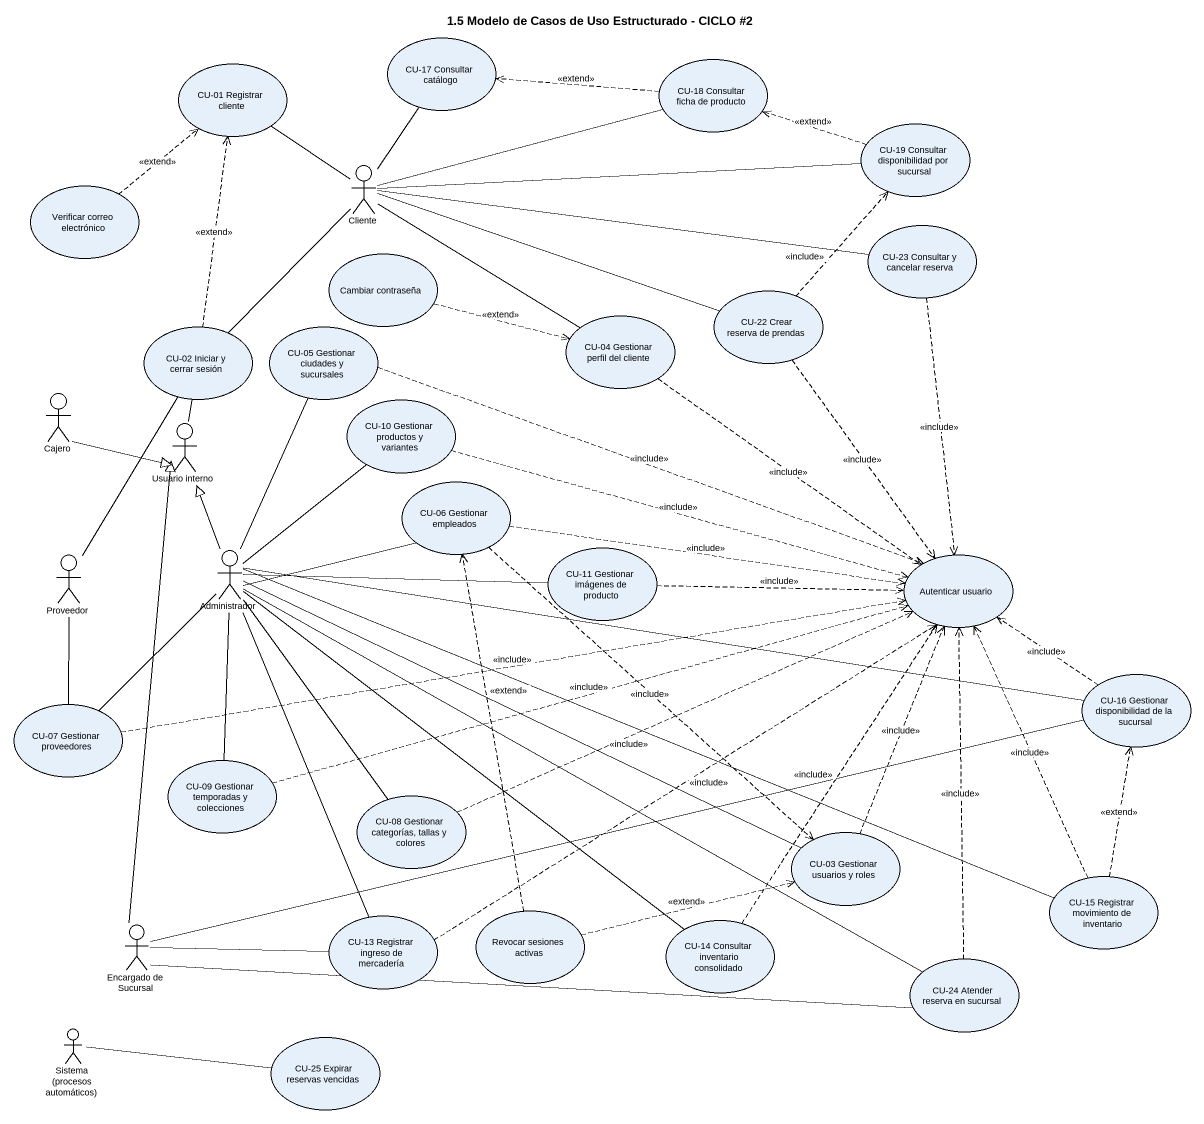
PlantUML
@startuml
title 1.5 Modelo de Casos de Uso Estructurado - CICLO #2
usecase "CU-17 Consultar catálogo" as CU_17_Consultar_catálogo
usecase "CU-01 Registrar cliente" as CU_01_Registrar_cliente
usecase "CU-18 Consultar ficha de producto" as CU_18_Consultar_ficha_de
usecase "CU-19 Consultar disponibilidad por sucursal" as CU_19_Consultar
usecase "Verificar correo electrónico" as Verificar_correo_electrónico
actor Cliente
usecase "CU-23 Consultar y cancelar reserva" as CU_23_Consultar_y_cancelar
usecase "Cambiar contraseña" as Cambiar_contraseña
usecase "CU-22 Crear reserva de prendas" as CU_22_Crear_reserva_de
usecase "CU-02 Iniciar y cerrar sesión" as CU_02_Iniciar_y_cerrar
usecase "CU-05 Gestionar ciudades y sucursales" as CU_05_Gestionar_ciudades_y
usecase "CU-04 Gestionar perfil del cliente" as CU_04_Gestionar_perfil_del
actor Cajero
actor "Usuario interno" as Usuario_interno
usecase "CU-10 Gestionar productos y variantes" as CU_10_Gestionar_productos_y
usecase "CU-06 Gestionar empleados" as CU_06_Gestionar_empleados
actor Proveedor
actor Administrador
usecase "CU-11 Gestionar imágenes de producto" as CU_11_Gestionar_imágenes_de
usecase "Autenticar usuario" as Autenticar_usuario
usecase "CU-16 Gestionar disponibilidad de la sucursal" as CU_16_Gestionar
usecase "CU-07 Gestionar proveedores" as CU_07_Gestionar_proveedores
usecase "CU-09 Gestionar temporadas y colecciones" as CU_09_Gestionar_temporadas
usecase "CU-08 Gestionar categorías, tallas y colores" as CU_08_Gestionar_categorías
usecase "CU-03 Gestionar usuarios y roles" as CU_03_Gestionar_usuarios_y
usecase "CU-15 Registrar movimiento de inventario" as CU_15_Registrar_movimiento
actor "Encargado de Sucursal" as Encargado_de_Sucursal
usecase "CU-13 Registrar ingreso de mercadería" as CU_13_Registrar_ingreso_de
usecase "Revocar sesiones activas" as Revocar_sesiones_activas
usecase "CU-14 Consultar inventario consolidado" as CU_14_Consultar_inventario
usecase "CU-24 Atender reserva en sucursal" as CU_24_Atender_reserva_en
actor "Sistema (procesos automáticos)" as Sistema_procesos_automáticos
usecase "CU-25 Expirar reservas vencidas" as CU_25_Expirar_reservas
CU_18_Consultar_ficha_de .left.> CU_17_Consultar_catálogo : <<extend>>
CU_19_Consultar .left.> CU_18_Consultar_ficha_de : <<extend>>
Verificar_correo_electrónico .up.> CU_01_Registrar_cliente : <<extend>>
Cliente -up- CU_17_Consultar_catálogo
Cliente -up- CU_01_Registrar_cliente
Cliente -right- CU_18_Consultar_ficha_de
Cliente -right- CU_19_Consultar
Cliente -right- CU_23_Consultar_y_cancelar
Cliente -right- CU_22_Crear_reserva_de
Cliente -- CU_02_Iniciar_y_cerrar
Cliente -right- CU_04_Gestionar_perfil_del
CU_23_Consultar_y_cancelar ..> Autenticar_usuario : <<include>>
Cambiar_contraseña .right.> CU_04_Gestionar_perfil_del : <<extend>>
CU_22_Crear_reserva_de .up.> CU_19_Consultar : <<include>>
CU_22_Crear_reserva_de ..> Autenticar_usuario : <<include>>
CU_02_Iniciar_y_cerrar .up.> CU_01_Registrar_cliente : <<extend>>
CU_05_Gestionar_ciudades_y .right.> Autenticar_usuario : <<include>>
CU_04_Gestionar_perfil_del ..> Autenticar_usuario : <<include>>
Cajero -right-|> Usuario_interno
Usuario_interno -up- CU_02_Iniciar_y_cerrar
CU_10_Gestionar_productos_y .right.> Autenticar_usuario : <<include>>
CU_06_Gestionar_empleados .right.> Autenticar_usuario : <<include>>
CU_06_Gestionar_empleados ..> CU_03_Gestionar_usuarios_y : <<include>>
Proveedor -up- CU_02_Iniciar_y_cerrar
Proveedor -- CU_07_Gestionar_proveedores
Administrador -up- CU_05_Gestionar_ciudades_y
Administrador -up-|> Usuario_interno
Administrador -up- CU_10_Gestionar_productos_y
Administrador -right- CU_06_Gestionar_empleados
Administrador -right- CU_11_Gestionar_imágenes_de
Administrador -right- CU_16_Gestionar
Administrador -- CU_07_Gestionar_proveedores
Administrador -- CU_09_Gestionar_temporadas
Administrador -- CU_08_Gestionar_categorías
Administrador -right- CU_03_Gestionar_usuarios_y
Administrador -right- CU_15_Registrar_movimiento
Administrador -- CU_13_Registrar_ingreso_de
Administrador -- CU_14_Consultar_inventario
Administrador -right- CU_24_Atender_reserva_en
CU_11_Gestionar_imágenes_de .right.> Autenticar_usuario : <<include>>
CU_16_Gestionar .up.> Autenticar_usuario : <<include>>
CU_07_Gestionar_proveedores .right.> Autenticar_usuario : <<include>>
CU_09_Gestionar_temporadas .right.> Autenticar_usuario : <<include>>
CU_08_Gestionar_categorías .right.> Autenticar_usuario : <<include>>
CU_03_Gestionar_usuarios_y .up.> Autenticar_usuario : <<include>>
CU_15_Registrar_movimiento .up.> Autenticar_usuario : <<include>>
CU_15_Registrar_movimiento .up.> CU_16_Gestionar : <<extend>>
Encargado_de_Sucursal -up-|> Usuario_interno
Encargado_de_Sucursal -right- CU_16_Gestionar
Encargado_de_Sucursal -right- CU_13_Registrar_ingreso_de
Encargado_de_Sucursal -right- CU_24_Atender_reserva_en
CU_13_Registrar_ingreso_de .up.> Autenticar_usuario : <<include>>
Revocar_sesiones_activas .up.> CU_06_Gestionar_empleados : <<extend>>
Revocar_sesiones_activas .right.> CU_03_Gestionar_usuarios_y : <<extend>>
CU_14_Consultar_inventario .up.> Autenticar_usuario : <<include>>
CU_24_Atender_reserva_en .up.> Autenticar_usuario : <<include>>
Sistema_procesos_automáticos -right- CU_25_Expirar_reservas
@enduml
